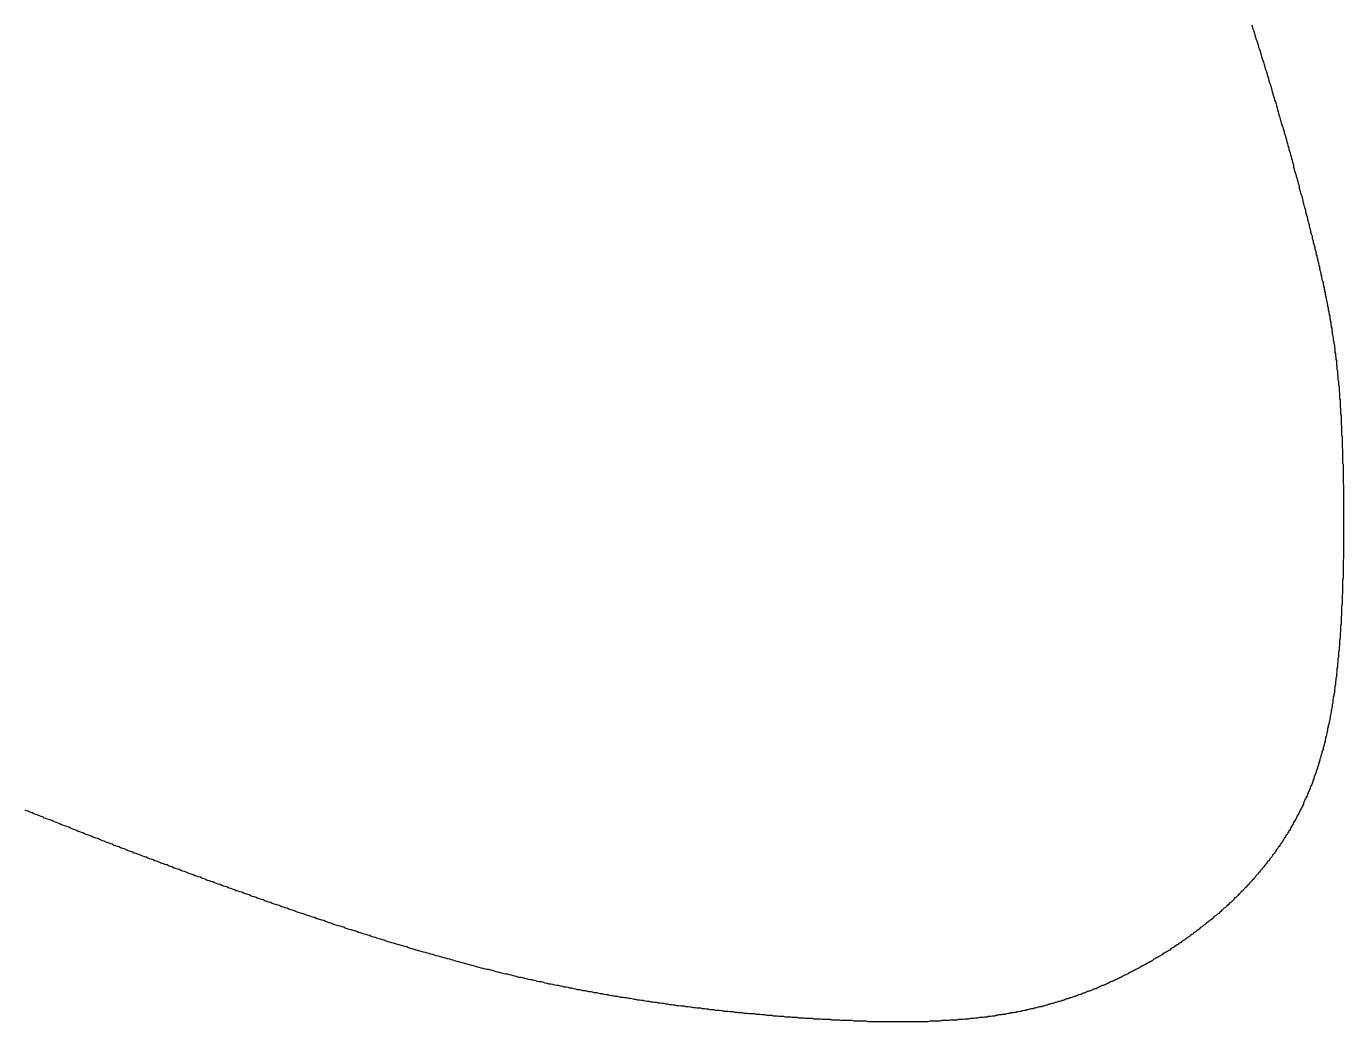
# Model space of a CAD drawing. Header units: millimetres. Extents: x 289 to 9778, y -894 to 6380.
# Drawn here: x 7164.23 to 7189.77, y -415.16 to -395.86 of the extents above; entities that cross this region are included whole.
import ezdxf

# ---------------------------------------------------------------- set-up
doc = ezdxf.new("R2010")
doc.units = ezdxf.units.MM

msp = doc.modelspace()

# ---------------------------------------------------------------- linework, layer by layer
msp.add_polyline3d([(7187.99, -395.833, 0), (7188, -395.873, 0), (7188.01, -395.913, 0), (7188.03, -395.953, 0), (7188.04, -395.993, 0), (7188.05, -396.033, 0), (7188.06, -396.073, 0), (7188.07, -396.103, 0), (7188.09, -396.143, 0), (7188.1, -396.183, 0), (7188.11, -396.223, 0), (7188.12, -396.263, 0), (7188.14, -396.303, 0), (7188.15, -396.343, 0), (7188.16, -396.373, 0), (7188.17, -396.413, 0), (7188.18, -396.453, 0), (7188.19, -396.493, 0), (7188.21, -396.533, 0), (7188.22, -396.573, 0), (7188.23, -396.603, 0), (7188.24, -396.643, 0), (7188.25, -396.683, 0), (7188.27, -396.723, 0), (7188.28, -396.763, 0), (7188.29, -396.803, 0), (7188.3, -396.833, 0), (7188.31, -396.873, 0), (7188.32, -396.913, 0), (7188.33, -396.953, 0), (7188.35, -396.993, 0), (7188.36, -397.023, 0), (7188.37, -397.063, 0), (7188.38, -397.103, 0), (7188.39, -397.143, 0), (7188.4, -397.173, 0), (7188.41, -397.213, 0), (7188.42, -397.253, 0), (7188.43, -397.293, 0), (7188.45, -397.323, 0), (7188.46, -397.363, 0), (7188.47, -397.403, 0), (7188.48, -397.443, 0), (7188.49, -397.473, 0), (7188.5, -397.513, 0), (7188.51, -397.553, 0), (7188.52, -397.593, 0), (7188.53, -397.623, 0), (7188.54, -397.663, 0), (7188.55, -397.703, 0), (7188.56, -397.733, 0), (7188.57, -397.773, 0), (7188.59, -397.813, 0), (7188.6, -397.843, 0), (7188.61, -397.883, 0), (7188.62, -397.923, 0), (7188.63, -397.953, 0), (7188.64, -397.993, 0), (7188.65, -398.023, 0), (7188.66, -398.063, 0), (7188.67, -398.103, 0), (7188.68, -398.133, 0), (7188.69, -398.173, 0), (7188.7, -398.203, 0), (7188.71, -398.243, 0), (7188.72, -398.283, 0), (7188.73, -398.313, 0), (7188.74, -398.353, 0), (7188.75, -398.383, 0), (7188.76, -398.423, 0), (7188.77, -398.453, 0), (7188.78, -398.493, 0), (7188.79, -398.523, 0), (7188.8, -398.563, 0), (7188.8, -398.593, 0), (7188.81, -398.633, 0), (7188.82, -398.663, 0), (7188.83, -398.693, 0), (7188.84, -398.733, 0), (7188.85, -398.763, 0), (7188.86, -398.803, 0), (7188.87, -398.833, 0), (7188.88, -398.863, 0), (7188.89, -398.903, 0), (7188.9, -398.933, 0), (7188.91, -398.973, 0), (7188.91, -399.003, 0), (7188.92, -399.033, 0), (7188.93, -399.073, 0), (7188.94, -399.103, 0), (7188.95, -399.133, 0), (7188.96, -399.163, 0), (7188.97, -399.203, 0), (7188.98, -399.233, 0), (7188.98, -399.263, 0), (7188.99, -399.293, 0), (7189, -399.333, 0), (7189.01, -399.363, 0), (7189.02, -399.393, 0), (7189.03, -399.423, 0), (7189.03, -399.453, 0), (7189.04, -399.483, 0), (7189.05, -399.523, 0), (7189.06, -399.553, 0), (7189.07, -399.583, 0), (7189.07, -399.613, 0), (7189.08, -399.643, 0), (7189.09, -399.673, 0), (7189.1, -399.703, 0), (7189.1, -399.733, 0), (7189.11, -399.763, 0), (7189.12, -399.793, 0), (7189.13, -399.823, 0), (7189.13, -399.853, 0), (7189.14, -399.883, 0), (7189.15, -399.913, 0), (7189.16, -399.943, 0), (7189.16, -399.973, 0), (7189.17, -400.003, 0), (7189.18, -400.023, 0), (7189.18, -400.053, 0), (7189.19, -400.083, 0), (7189.2, -400.113, 0), (7189.21, -400.143, 0), (7189.21, -400.173, 0), (7189.22, -400.193, 0), (7189.23, -400.223, 0), (7189.23, -400.253, 0), (7189.24, -400.283, 0), (7189.25, -400.303, 0), (7189.25, -400.333, 0), (7189.26, -400.363, 0), (7189.26, -400.383, 0), (7189.27, -400.413, 0), (7189.28, -400.443, 0), (7189.28, -400.463, 0), (7189.29, -400.493, 0), (7189.3, -400.523, 0), (7189.3, -400.543, 0), (7189.31, -400.573, 0), (7189.31, -400.593, 0), (7189.32, -400.623, 0), (7189.33, -400.653, 0), (7189.33, -400.673, 0), (7189.34, -400.703, 0), (7189.34, -400.723, 0), (7189.35, -400.753, 0), (7189.35, -400.773, 0), (7189.36, -400.803, 0), (7189.37, -400.823, 0), (7189.37, -400.853, 0), (7189.38, -400.873, 0), (7189.38, -400.903, 0), (7189.39, -400.923, 0), (7189.39, -400.953, 0), (7189.4, -400.973, 0), (7189.4, -401.003, 0), (7189.41, -401.023, 0), (7189.41, -401.053, 0), (7189.42, -401.073, 0), (7189.42, -401.093, 0), (7189.43, -401.123, 0), (7189.43, -401.143, 0), (7189.44, -401.173, 0), (7189.44, -401.193, 0), (7189.45, -401.213, 0), (7189.45, -401.243, 0), (7189.46, -401.263, 0), (7189.46, -401.293, 0), (7189.47, -401.313, 0), (7189.47, -401.333, 0), (7189.47, -401.363, 0), (7189.48, -401.383, 0), (7189.48, -401.403, 0), (7189.49, -401.433, 0), (7189.49, -401.453, 0), (7189.5, -401.473, 0), (7189.5, -401.503, 0), (7189.5, -401.523, 0), (7189.51, -401.543, 0), (7189.51, -401.573, 0), (7189.52, -401.593, 0), (7189.52, -401.623, 0), (7189.52, -401.643, 0), (7189.53, -401.663, 0), (7189.53, -401.693, 0), (7189.54, -401.713, 0), (7189.54, -401.733, 0), (7189.54, -401.763, 0), (7189.55, -401.783, 0), (7189.55, -401.803, 0), (7189.55, -401.833, 0), (7189.56, -401.853, 0), (7189.56, -401.873, 0), (7189.57, -401.903, 0), (7189.57, -401.923, 0), (7189.57, -401.943, 0), (7189.58, -401.973, 0), (7189.58, -401.993, 0), (7189.58, -402.013, 0), (7189.59, -402.043, 0), (7189.59, -402.063, 0), (7189.59, -402.083, 0), (7189.6, -402.113, 0), (7189.6, -402.133, 0), (7189.6, -402.153, 0), (7189.6, -402.183, 0), (7189.61, -402.203, 0), (7189.61, -402.233, 0), (7189.61, -402.253, 0), (7189.62, -402.273, 0), (7189.62, -402.303, 0), (7189.62, -402.323, 0), (7189.63, -402.343, 0), (7189.63, -402.373, 0), (7189.63, -402.393, 0), (7189.63, -402.423, 0), (7189.64, -402.443, 0), (7189.64, -402.473, 0), (7189.64, -402.493, 0), (7189.64, -402.513, 0), (7189.65, -402.543, 0), (7189.65, -402.563, 0), (7189.65, -402.593, 0), (7189.65, -402.613, 0), (7189.66, -402.643, 0), (7189.66, -402.663, 0), (7189.66, -402.693, 0), (7189.66, -402.713, 0), (7189.67, -402.743, 0), (7189.67, -402.763, 0), (7189.67, -402.793, 0), (7189.67, -402.813, 0), (7189.68, -402.843, 0), (7189.68, -402.873, 0), (7189.68, -402.893, 0), (7189.68, -402.923, 0), (7189.68, -402.943, 0), (7189.69, -402.973, 0), (7189.69, -403.003, 0), (7189.69, -403.023, 0), (7189.69, -403.053, 0), (7189.69, -403.083, 0), (7189.7, -403.103, 0), (7189.7, -403.133, 0), (7189.7, -403.163, 0), (7189.7, -403.183, 0), (7189.7, -403.213, 0), (7189.7, -403.243, 0), (7189.71, -403.263, 0), (7189.71, -403.293, 0), (7189.71, -403.323, 0), (7189.71, -403.353, 0), (7189.71, -403.383, 0), (7189.72, -403.403, 0), (7189.72, -403.433, 0), (7189.72, -403.463, 0), (7189.72, -403.493, 0), (7189.72, -403.523, 0), (7189.72, -403.553, 0), (7189.72, -403.583, 0), (7189.73, -403.613, 0), (7189.73, -403.643, 0), (7189.73, -403.663, 0), (7189.73, -403.693, 0), (7189.73, -403.723, 0), (7189.73, -403.753, 0), (7189.73, -403.783, 0), (7189.74, -403.823, 0), (7189.74, -403.853, 0), (7189.74, -403.883, 0), (7189.74, -403.913, 0), (7189.74, -403.943, 0), (7189.74, -403.973, 0), (7189.74, -404.003, 0), (7189.74, -404.033, 0), (7189.75, -404.063, 0), (7189.75, -404.103, 0), (7189.75, -404.133, 0), (7189.75, -404.163, 0), (7189.75, -404.193, 0), (7189.75, -404.223, 0), (7189.75, -404.263, 0), (7189.75, -404.293, 0), (7189.75, -404.323, 0), (7189.76, -404.353, 0), (7189.76, -404.393, 0), (7189.76, -404.423, 0), (7189.76, -404.453, 0), (7189.76, -404.493, 0), (7189.76, -404.523, 0), (7189.76, -404.553, 0), (7189.76, -404.593, 0), (7189.76, -404.623, 0), (7189.76, -404.653, 0), (7189.76, -404.693, 0), (7189.76, -404.723, 0), (7189.77, -404.763, 0), (7189.77, -404.793, 0), (7189.77, -404.823, 0), (7189.77, -404.863, 0), (7189.77, -404.893, 0), (7189.77, -404.933, 0), (7189.77, -404.963, 0), (7189.77, -405.003, 0), (7189.77, -405.033, 0), (7189.77, -405.073, 0), (7189.77, -405.103, 0), (7189.77, -405.143, 0), (7189.77, -405.173, 0), (7189.77, -405.213, 0), (7189.77, -405.243, 0), (7189.77, -405.283, 0), (7189.77, -405.313, 0), (7189.77, -405.353, 0), (7189.77, -405.383, 0), (7189.77, -405.423, 0), (7189.77, -405.453, 0), (7189.77, -405.493, 0), (7189.77, -405.523, 0), (7189.77, -405.563, 0), (7189.77, -405.603, 0), (7189.77, -405.633, 0), (7189.77, -405.673, 0), (7189.77, -405.703, 0), (7189.77, -405.743, 0), (7189.77, -405.773, 0), (7189.77, -405.813, 0), (7189.77, -405.853, 0), (7189.77, -405.883, 0), (7189.77, -405.923, 0), (7189.77, -405.953, 0), (7189.77, -405.993, 0), (7189.77, -406.033, 0), (7189.77, -406.063, 0), (7189.77, -406.103, 0), (7189.77, -406.133, 0), (7189.77, -406.173, 0), (7189.76, -406.213, 0), (7189.76, -406.243, 0), (7189.76, -406.283, 0), (7189.76, -406.313, 0), (7189.76, -406.353, 0), (7189.76, -406.393, 0), (7189.76, -406.423, 0), (7189.76, -406.463, 0), (7189.76, -406.493, 0), (7189.76, -406.533, 0), (7189.76, -406.563, 0), (7189.75, -406.603, 0), (7189.75, -406.643, 0), (7189.75, -406.673, 0), (7189.75, -406.713, 0), (7189.75, -406.743, 0), (7189.75, -406.783, 0), (7189.75, -406.823, 0), (7189.75, -406.853, 0), (7189.74, -406.893, 0), (7189.74, -406.923, 0), (7189.74, -406.963, 0), (7189.74, -406.993, 0), (7189.74, -407.033, 0), (7189.74, -407.063, 0), (7189.73, -407.103, 0), (7189.73, -407.133, 0), (7189.73, -407.173, 0), (7189.73, -407.203, 0), (7189.73, -407.243, 0), (7189.73, -407.273, 0), (7189.72, -407.313, 0), (7189.72, -407.343, 0), (7189.72, -407.383, 0), (7189.72, -407.413, 0), (7189.72, -407.453, 0), (7189.71, -407.483, 0), (7189.71, -407.523, 0), (7189.71, -407.553, 0), (7189.71, -407.593, 0), (7189.7, -407.623, 0), (7189.7, -407.653, 0), (7189.7, -407.693, 0), (7189.7, -407.723, 0), (7189.69, -407.763, 0), (7189.69, -407.793, 0), (7189.69, -407.823, 0), (7189.69, -407.863, 0), (7189.68, -407.893, 0), (7189.68, -407.923, 0), (7189.68, -407.963, 0), (7189.67, -407.993, 0), (7189.67, -408.023, 0), (7189.67, -408.063, 0), (7189.67, -408.093, 0), (7189.66, -408.123, 0), (7189.66, -408.153, 0), (7189.66, -408.193, 0), (7189.65, -408.223, 0), (7189.65, -408.253, 0), (7189.65, -408.283, 0), (7189.64, -408.323, 0), (7189.64, -408.353, 0), (7189.64, -408.383, 0), (7189.63, -408.413, 0), (7189.63, -408.443, 0), (7189.63, -408.473, 0), (7189.62, -408.503, 0), (7189.62, -408.533, 0), (7189.61, -408.573, 0), (7189.61, -408.603, 0), (7189.61, -408.633, 0), (7189.6, -408.663, 0), (7189.6, -408.693, 0), (7189.59, -408.723, 0), (7189.59, -408.753, 0), (7189.59, -408.783, 0), (7189.58, -408.813, 0), (7189.58, -408.843, 0), (7189.57, -408.863, 0), (7189.57, -408.893, 0), (7189.56, -408.923, 0), (7189.56, -408.953, 0), (7189.56, -408.983, 0), (7189.55, -409.013, 0), (7189.55, -409.043, 0), (7189.54, -409.073, 0), (7189.54, -409.093, 0), (7189.53, -409.123, 0), (7189.53, -409.153, 0), (7189.52, -409.183, 0), (7189.52, -409.203, 0), (7189.51, -409.233, 0), (7189.51, -409.263, 0), (7189.5, -409.293, 0), (7189.5, -409.313, 0), (7189.49, -409.343, 0), (7189.49, -409.373, 0), (7189.48, -409.393, 0), (7189.47, -409.423, 0), (7189.47, -409.453, 0), (7189.46, -409.473, 0), (7189.46, -409.503, 0), (7189.45, -409.533, 0), (7189.45, -409.553, 0), (7189.44, -409.583, 0), (7189.44, -409.603, 0), (7189.43, -409.633, 0), (7189.42, -409.653, 0), (7189.42, -409.683, 0), (7189.41, -409.703, 0), (7189.41, -409.733, 0), (7189.4, -409.753, 0), (7189.39, -409.783, 0), (7189.39, -409.803, 0), (7189.38, -409.833, 0), (7189.37, -409.853, 0), (7189.37, -409.883, 0), (7189.36, -409.903, 0), (7189.35, -409.933, 0), (7189.35, -409.953, 0), (7189.34, -409.973, 0), (7189.33, -410.003, 0), (7189.33, -410.023, 0), (7189.32, -410.043, 0), (7189.31, -410.073, 0), (7189.31, -410.093, 0), (7189.3, -410.113, 0), (7189.29, -410.143, 0), (7189.29, -410.163, 0), (7189.28, -410.183, 0), (7189.27, -410.213, 0), (7189.26, -410.233, 0), (7189.26, -410.253, 0), (7189.25, -410.273, 0), (7189.24, -410.303, 0), (7189.24, -410.323, 0), (7189.23, -410.343, 0), (7189.22, -410.363, 0), (7189.21, -410.383, 0), (7189.2, -410.413, 0), (7189.2, -410.433, 0), (7189.19, -410.453, 0), (7189.18, -410.473, 0), (7189.17, -410.493, 0), (7189.17, -410.513, 0), (7189.16, -410.543, 0), (7189.15, -410.563, 0), (7189.14, -410.583, 0), (7189.13, -410.603, 0), (7189.12, -410.623, 0), (7189.12, -410.643, 0), (7189.11, -410.663, 0), (7189.1, -410.683, 0), (7189.09, -410.703, 0), (7189.08, -410.723, 0), (7189.07, -410.743, 0), (7189.07, -410.763, 0), (7189.06, -410.783, 0), (7189.05, -410.803, 0), (7189.04, -410.823, 0), (7189.03, -410.843, 0), (7189.02, -410.863, 0), (7189.01, -410.883, 0), (7189, -410.903, 0), (7188.99, -410.923, 0), (7188.99, -410.943, 0), (7188.98, -410.963, 0), (7188.97, -410.983, 0), (7188.96, -411.003, 0), (7188.95, -411.023, 0), (7188.94, -411.043, 0), (7188.93, -411.063, 0), (7188.92, -411.083, 0), (7188.91, -411.103, 0), (7188.9, -411.123, 0), (7188.89, -411.143, 0), (7188.88, -411.153, 0), (7188.87, -411.173, 0), (7188.86, -411.193, 0), (7188.85, -411.213, 0), (7188.84, -411.233, 0), (7188.83, -411.253, 0), (7188.82, -411.273, 0), (7188.81, -411.283, 0), (7188.8, -411.303, 0), (7188.79, -411.323, 0), (7188.78, -411.343, 0), (7188.77, -411.363, 0), (7188.76, -411.373, 0), (7188.75, -411.393, 0), (7188.74, -411.413, 0), (7188.73, -411.433, 0), (7188.72, -411.453, 0), (7188.71, -411.463, 0), (7188.7, -411.483, 0), (7188.69, -411.503, 0), (7188.68, -411.523, 0), (7188.67, -411.533, 0), (7188.65, -411.553, 0), (7188.64, -411.573, 0), (7188.63, -411.593, 0), (7188.62, -411.603, 0), (7188.61, -411.623, 0), (7188.6, -411.643, 0), (7188.59, -411.653, 0), (7188.58, -411.673, 0), (7188.57, -411.693, 0), (7188.55, -411.713, 0), (7188.54, -411.723, 0), (7188.53, -411.743, 0), (7188.52, -411.763, 0), (7188.51, -411.773, 0), (7188.5, -411.793, 0), (7188.48, -411.813, 0), (7188.47, -411.823, 0), (7188.46, -411.843, 0), (7188.45, -411.863, 0), (7188.44, -411.873, 0), (7188.43, -411.893, 0), (7188.41, -411.913, 0), (7188.4, -411.923, 0), (7188.39, -411.943, 0), (7188.38, -411.963, 0), (7188.37, -411.973, 0), (7188.35, -411.993, 0), (7188.34, -412.003, 0), (7188.33, -412.023, 0), (7188.32, -412.043, 0), (7188.3, -412.053, 0), (7188.29, -412.073, 0), (7188.28, -412.083, 0), (7188.27, -412.103, 0), (7188.25, -412.123, 0), (7188.24, -412.133, 0), (7188.23, -412.153, 0), (7188.22, -412.163, 0), (7188.2, -412.183, 0), (7188.19, -412.203, 0), (7188.18, -412.213, 0), (7188.16, -412.233, 0), (7188.15, -412.243, 0), (7188.14, -412.263, 0), (7188.12, -412.273, 0), (7188.11, -412.293, 0), (7188.1, -412.303, 0), (7188.08, -412.323, 0), (7188.07, -412.333, 0), (7188.06, -412.353, 0), (7188.04, -412.373, 0), (7188.03, -412.383, 0), (7188.02, -412.403, 0), (7188, -412.413, 0), (7187.99, -412.433, 0), (7187.98, -412.443, 0), (7187.96, -412.463, 0), (7187.95, -412.473, 0), (7187.94, -412.493, 0), (7187.92, -412.503, 0), (7187.91, -412.523, 0), (7187.89, -412.533, 0), (7187.88, -412.553, 0), (7187.87, -412.563, 0), (7187.85, -412.583, 0), (7187.84, -412.593, 0), (7187.82, -412.613, 0), (7187.81, -412.623, 0), (7187.79, -412.633, 0), (7187.78, -412.653, 0), (7187.77, -412.663, 0), (7187.75, -412.683, 0), (7187.74, -412.693, 0), (7187.72, -412.713, 0), (7187.71, -412.723, 0), (7187.69, -412.743, 0), (7187.68, -412.753, 0), (7187.66, -412.763, 0), (7187.65, -412.783, 0), (7187.64, -412.793, 0), (7187.62, -412.813, 0), (7187.61, -412.823, 0), (7187.59, -412.843, 0), (7187.58, -412.853, 0), (7187.56, -412.863, 0), (7187.55, -412.883, 0), (7187.53, -412.893, 0), (7187.52, -412.913, 0), (7187.5, -412.923, 0), (7187.49, -412.933, 0), (7187.47, -412.953, 0), (7187.45, -412.963, 0), (7187.44, -412.973, 0), (7187.42, -412.993, 0), (7187.41, -413.003, 0), (7187.39, -413.023, 0), (7187.38, -413.033, 0), (7187.36, -413.043, 0), (7187.35, -413.063, 0), (7187.33, -413.073, 0), (7187.32, -413.083, 0), (7187.3, -413.103, 0), (7187.28, -413.113, 0), (7187.27, -413.123, 0), (7187.25, -413.143, 0), (7187.24, -413.153, 0), (7187.22, -413.163, 0), (7187.21, -413.183, 0), (7187.19, -413.193, 0), (7187.17, -413.203, 0), (7187.16, -413.213, 0), (7187.14, -413.233, 0), (7187.12, -413.243, 0), (7187.11, -413.253, 0), (7187.09, -413.273, 0), (7187.08, -413.283, 0), (7187.06, -413.293, 0), (7187.04, -413.313, 0), (7187.03, -413.323, 0), (7187.01, -413.333, 0), (7186.99, -413.343, 0), (7186.98, -413.363, 0), (7186.96, -413.373, 0), (7186.95, -413.383, 0), (7186.93, -413.393, 0), (7186.91, -413.413, 0), (7186.9, -413.423, 0), (7186.88, -413.433, 0), (7186.86, -413.443, 0), (7186.85, -413.463, 0), (7186.83, -413.473, 0), (7186.81, -413.483, 0), (7186.8, -413.493, 0), (7186.78, -413.513, 0), (7186.76, -413.523, 0), (7186.74, -413.533, 0), (7186.73, -413.543, 0), (7186.71, -413.553, 0), (7186.69, -413.573, 0), (7186.68, -413.583, 0), (7186.66, -413.593, 0), (7186.64, -413.603, 0), (7186.63, -413.613, 0), (7186.61, -413.633, 0), (7186.59, -413.643, 0), (7186.57, -413.653, 0), (7186.56, -413.663, 0), (7186.54, -413.673, 0), (7186.52, -413.683, 0), (7186.5, -413.703, 0), (7186.49, -413.713, 0), (7186.47, -413.723, 0), (7186.45, -413.733, 0), (7186.43, -413.743, 0), (7186.42, -413.753, 0), (7186.4, -413.773, 0), (7186.38, -413.783, 0), (7186.36, -413.793, 0), (7186.35, -413.803, 0), (7186.33, -413.813, 0), (7186.31, -413.823, 0), (7186.29, -413.833, 0), (7186.27, -413.843, 0), (7186.26, -413.863, 0), (7186.24, -413.873, 0), (7186.22, -413.883, 0), (7186.2, -413.893, 0), (7186.18, -413.903, 0), (7186.17, -413.913, 0), (7186.15, -413.923, 0), (7186.13, -413.933, 0), (7186.11, -413.943, 0), (7186.09, -413.953, 0), (7186.07, -413.973, 0), (7186.06, -413.983, 0), (7186.04, -413.993, 0), (7186.02, -414.003, 0), (7186, -414.013, 0), (7185.98, -414.023, 0), (7185.96, -414.033, 0), (7185.95, -414.043, 0), (7185.93, -414.053, 0), (7185.91, -414.063, 0), (7185.89, -414.073, 0), (7185.87, -414.083, 0), (7185.85, -414.093, 0), (7185.83, -414.103, 0), (7185.81, -414.113, 0), (7185.8, -414.123, 0), (7185.78, -414.133, 0), (7185.76, -414.143, 0), (7185.74, -414.153, 0), (7185.72, -414.163, 0), (7185.7, -414.173, 0), (7185.68, -414.183, 0), (7185.66, -414.193, 0), (7185.64, -414.203, 0), (7185.62, -414.213, 0), (7185.6, -414.223, 0), (7185.59, -414.233, 0), (7185.57, -414.243, 0), (7185.55, -414.253, 0), (7185.53, -414.263, 0), (7185.51, -414.273, 0), (7185.49, -414.283, 0), (7185.47, -414.293, 0), (7185.45, -414.303, 0), (7185.43, -414.313, 0), (7185.41, -414.323, 0), (7185.39, -414.333, 0), (7185.37, -414.343, 0), (7185.35, -414.353, 0), (7185.33, -414.363, 0), (7185.31, -414.373, 0), (7185.29, -414.383, 0), (7185.27, -414.383, 0), (7185.25, -414.393, 0), (7185.23, -414.403, 0), (7185.21, -414.413, 0), (7185.19, -414.423, 0), (7185.17, -414.433, 0), (7185.15, -414.443, 0), (7185.13, -414.453, 0), (7185.11, -414.463, 0), (7185.09, -414.463, 0), (7185.07, -414.473, 0), (7185.05, -414.483, 0), (7185.03, -414.493, 0), (7185.01, -414.503, 0), (7184.99, -414.513, 0), (7184.97, -414.523, 0), (7184.95, -414.523, 0), (7184.93, -414.533, 0), (7184.91, -414.543, 0), (7184.89, -414.553, 0), (7184.86, -414.563, 0), (7184.84, -414.573, 0), (7184.82, -414.573, 0), (7184.8, -414.583, 0), (7184.78, -414.593, 0), (7184.76, -414.603, 0), (7184.74, -414.613, 0), (7184.72, -414.613, 0), (7184.7, -414.623, 0), (7184.68, -414.633, 0), (7184.65, -414.643, 0), (7184.63, -414.643, 0), (7184.61, -414.653, 0), (7184.59, -414.663, 0), (7184.57, -414.673, 0), (7184.55, -414.673, 0), (7184.53, -414.683, 0), (7184.5, -414.693, 0), (7184.48, -414.703, 0), (7184.46, -414.703, 0), (7184.44, -414.713, 0), (7184.42, -414.723, 0), (7184.4, -414.723, 0), (7184.37, -414.733, 0), (7184.35, -414.743, 0), (7184.33, -414.753, 0), (7184.31, -414.753, 0), (7184.29, -414.763, 0), (7184.27, -414.773, 0), (7184.24, -414.773, 0), (7184.22, -414.783, 0), (7184.2, -414.793, 0), (7184.18, -414.793, 0), (7184.15, -414.803, 0), (7184.13, -414.813, 0), (7184.11, -414.813, 0), (7184.09, -414.823, 0), (7184.06, -414.823, 0), (7184.04, -414.833, 0), (7184.02, -414.843, 0), (7184, -414.843, 0), (7183.97, -414.853, 0), (7183.95, -414.863, 0), (7183.93, -414.863, 0), (7183.91, -414.873, 0), (7183.88, -414.873, 0), (7183.86, -414.883, 0), (7183.84, -414.883, 0), (7183.81, -414.893, 0), (7183.79, -414.903, 0), (7183.77, -414.903, 0), (7183.75, -414.913, 0), (7183.72, -414.913, 0), (7183.7, -414.923, 0), (7183.68, -414.923, 0), (7183.65, -414.933, 0), (7183.63, -414.933, 0), (7183.61, -414.943, 0), (7183.58, -414.943, 0), (7183.56, -414.953, 0), (7183.54, -414.953, 0), (7183.51, -414.963, 0), (7183.49, -414.963, 0), (7183.46, -414.973, 0), (7183.44, -414.973, 0), (7183.42, -414.983, 0), (7183.39, -414.983, 0), (7183.37, -414.993, 0), (7183.35, -414.993, 0), (7183.32, -414.993, 0), (7183.3, -415.003, 0), (7183.27, -415.003, 0), (7183.25, -415.013, 0), (7183.23, -415.013, 0), (7183.2, -415.023, 0), (7183.18, -415.023, 0), (7183.15, -415.023, 0), (7183.13, -415.033, 0), (7183.1, -415.033, 0), (7183.08, -415.033, 0), (7183.05, -415.043, 0), (7183.03, -415.043, 0), (7183.01, -415.053, 0), (7182.98, -415.053, 0), (7182.96, -415.053, 0), (7182.93, -415.063, 0), (7182.91, -415.063, 0), (7182.88, -415.063, 0), (7182.86, -415.073, 0), (7182.83, -415.073, 0), (7182.81, -415.073, 0), (7182.78, -415.083, 0), (7182.76, -415.083, 0), (7182.73, -415.083, 0), (7182.71, -415.083, 0), (7182.68, -415.093, 0), (7182.66, -415.093, 0), (7182.63, -415.093, 0), (7182.61, -415.103, 0), (7182.58, -415.103, 0), (7182.55, -415.103, 0), (7182.53, -415.103, 0), (7182.5, -415.113, 0), (7182.48, -415.113, 0), (7182.45, -415.113, 0), (7182.43, -415.113, 0), (7182.4, -415.123, 0), (7182.37, -415.123, 0), (7182.35, -415.123, 0), (7182.32, -415.123, 0), (7182.3, -415.123, 0), (7182.27, -415.133, 0), (7182.24, -415.133, 0), (7182.22, -415.133, 0), (7182.19, -415.133, 0), (7182.17, -415.133, 0), (7182.14, -415.133, 0), (7182.11, -415.143, 0), (7182.09, -415.143, 0), (7182.06, -415.143, 0), (7182.03, -415.143, 0), (7182.01, -415.143, 0), (7181.98, -415.143, 0), (7181.95, -415.153, 0), (7181.93, -415.153, 0), (7181.9, -415.153, 0), (7181.87, -415.153, 0), (7181.85, -415.153, 0), (7181.82, -415.153, 0), (7181.79, -415.153, 0), (7181.77, -415.153, 0), (7181.74, -415.153, 0), (7181.71, -415.163, 0), (7181.68, -415.163, 0), (7181.66, -415.163, 0), (7181.63, -415.163, 0), (7181.6, -415.163, 0), (7181.57, -415.163, 0), (7181.55, -415.163, 0), (7181.52, -415.163, 0), (7181.49, -415.163, 0), (7181.46, -415.163, 0), (7181.44, -415.163, 0), (7181.41, -415.163, 0), (7181.38, -415.163, 0), (7181.35, -415.163, 0), (7181.32, -415.163, 0), (7181.3, -415.163, 0), (7181.27, -415.163, 0), (7181.24, -415.163, 0), (7181.21, -415.163, 0), (7181.18, -415.163, 0), (7181.15, -415.163, 0), (7181.13, -415.163, 0), (7181.1, -415.163, 0), (7181.07, -415.163, 0), (7181.04, -415.163, 0), (7181.01, -415.163, 0), (7180.98, -415.163, 0), (7180.95, -415.163, 0), (7180.93, -415.163, 0), (7180.9, -415.163, 0), (7180.87, -415.163, 0), (7180.84, -415.163, 0), (7180.81, -415.163, 0), (7180.78, -415.163, 0), (7180.75, -415.163, 0), (7180.72, -415.163, 0), (7180.69, -415.163, 0), (7180.66, -415.163, 0), (7180.63, -415.163, 0), (7180.61, -415.163, 0), (7180.58, -415.163, 0), (7180.55, -415.163, 0), (7180.52, -415.153, 0), (7180.49, -415.153, 0), (7180.46, -415.153, 0), (7180.43, -415.153, 0), (7180.4, -415.153, 0), (7180.37, -415.153, 0), (7180.34, -415.153, 0), (7180.31, -415.153, 0), (7180.28, -415.153, 0), (7180.25, -415.143, 0), (7180.22, -415.143, 0), (7180.19, -415.143, 0), (7180.16, -415.143, 0), (7180.13, -415.143, 0), (7180.09, -415.143, 0), (7180.06, -415.143, 0), (7180.03, -415.143, 0), (7180, -415.133, 0), (7179.97, -415.133, 0), (7179.94, -415.133, 0), (7179.91, -415.133, 0), (7179.88, -415.133, 0), (7179.85, -415.133, 0), (7179.82, -415.123, 0), (7179.79, -415.123, 0), (7179.75, -415.123, 0), (7179.72, -415.123, 0), (7179.69, -415.123, 0), (7179.66, -415.123, 0), (7179.63, -415.113, 0), (7179.6, -415.113, 0), (7179.57, -415.113, 0), (7179.53, -415.113, 0), (7179.5, -415.113, 0), (7179.47, -415.103, 0), (7179.44, -415.103, 0), (7179.41, -415.103, 0), (7179.37, -415.103, 0), (7179.34, -415.103, 0), (7179.31, -415.093, 0), (7179.28, -415.093, 0), (7179.25, -415.093, 0), (7179.21, -415.093, 0), (7179.18, -415.083, 0), (7179.15, -415.083, 0), (7179.12, -415.083, 0), (7179.08, -415.083, 0), (7179.05, -415.073, 0), (7179.02, -415.073, 0), (7178.99, -415.073, 0), (7178.95, -415.073, 0), (7178.92, -415.063, 0), (7178.89, -415.063, 0), (7178.85, -415.063, 0), (7178.82, -415.063, 0), (7178.79, -415.053, 0), (7178.75, -415.053, 0), (7178.72, -415.053, 0), (7178.69, -415.043, 0), (7178.65, -415.043, 0), (7178.62, -415.043, 0), (7178.59, -415.043, 0), (7178.55, -415.033, 0), (7178.52, -415.033, 0), (7178.49, -415.033, 0), (7178.45, -415.023, 0), (7178.42, -415.023, 0), (7178.38, -415.023, 0), (7178.35, -415.013, 0), (7178.32, -415.013, 0), (7178.28, -415.013, 0), (7178.25, -415.013, 0), (7178.21, -415.003, 0), (7178.18, -415.003, 0), (7178.15, -415.003, 0), (7178.11, -414.993, 0), (7178.08, -414.993, 0), (7178.04, -414.993, 0), (7178.01, -414.983, 0), (7177.97, -414.983, 0), (7177.94, -414.973, 0), (7177.9, -414.973, 0), (7177.87, -414.973, 0), (7177.83, -414.963, 0), (7177.8, -414.963, 0), (7177.77, -414.963, 0), (7177.73, -414.953, 0), (7177.7, -414.953, 0), (7177.66, -414.943, 0), (7177.63, -414.943, 0), (7177.59, -414.943, 0), (7177.56, -414.933, 0), (7177.52, -414.933, 0), (7177.49, -414.933, 0), (7177.45, -414.923, 0), (7177.41, -414.923, 0), (7177.38, -414.913, 0), (7177.34, -414.913, 0), (7177.31, -414.903, 0), (7177.27, -414.903, 0), (7177.24, -414.903, 0), (7177.2, -414.893, 0), (7177.17, -414.893, 0), (7177.13, -414.883, 0), (7177.1, -414.883, 0), (7177.06, -414.873, 0), (7177.02, -414.873, 0), (7176.99, -414.863, 0), (7176.95, -414.863, 0), (7176.92, -414.863, 0), (7176.88, -414.853, 0), (7176.85, -414.853, 0), (7176.81, -414.843, 0), (7176.77, -414.843, 0), (7176.74, -414.833, 0), (7176.7, -414.833, 0), (7176.67, -414.823, 0), (7176.63, -414.823, 0), (7176.6, -414.813, 0), (7176.56, -414.813, 0), (7176.52, -414.803, 0), (7176.49, -414.803, 0), (7176.45, -414.793, 0), (7176.41, -414.793, 0), (7176.38, -414.783, 0), (7176.34, -414.783, 0), (7176.31, -414.773, 0), (7176.27, -414.773, 0), (7176.23, -414.763, 0), (7176.2, -414.753, 0), (7176.16, -414.753, 0), (7176.12, -414.743, 0), (7176.09, -414.743, 0), (7176.05, -414.733, 0), (7176.02, -414.733, 0), (7175.98, -414.723, 0), (7175.94, -414.713, 0), (7175.91, -414.713, 0), (7175.87, -414.703, 0), (7175.83, -414.703, 0), (7175.8, -414.693, 0), (7175.76, -414.693, 0), (7175.72, -414.683, 0), (7175.69, -414.673, 0), (7175.65, -414.673, 0), (7175.61, -414.663, 0), (7175.58, -414.663, 0), (7175.54, -414.653, 0), (7175.51, -414.643, 0), (7175.47, -414.643, 0), (7175.43, -414.633, 0), (7175.4, -414.623, 0), (7175.36, -414.623, 0), (7175.32, -414.613, 0), (7175.29, -414.603, 0), (7175.25, -414.603, 0), (7175.21, -414.593, 0), (7175.18, -414.583, 0), (7175.14, -414.583, 0), (7175.1, -414.573, 0), (7175.07, -414.563, 0), (7175.03, -414.563, 0), (7174.99, -414.553, 0), (7174.96, -414.543, 0), (7174.92, -414.543, 0), (7174.88, -414.533, 0), (7174.85, -414.523, 0), (7174.81, -414.513, 0), (7174.77, -414.513, 0), (7174.74, -414.503, 0), (7174.7, -414.493, 0), (7174.66, -414.493, 0), (7174.63, -414.483, 0), (7174.59, -414.473, 0), (7174.55, -414.463, 0), (7174.52, -414.463, 0), (7174.48, -414.453, 0), (7174.44, -414.443, 0), (7174.4, -414.433, 0), (7174.37, -414.433, 0), (7174.33, -414.423, 0), (7174.29, -414.413, 0), (7174.26, -414.403, 0), (7174.22, -414.393, 0), (7174.18, -414.393, 0), (7174.15, -414.383, 0), (7174.11, -414.373, 0), (7174.08, -414.363, 0), (7174.04, -414.353, 0), (7174, -414.353, 0), (7173.97, -414.343, 0), (7173.93, -414.333, 0), (7173.89, -414.323, 0), (7173.86, -414.313, 0), (7173.82, -414.303, 0), (7173.78, -414.303, 0), (7173.75, -414.293, 0), (7173.71, -414.283, 0), (7173.67, -414.273, 0), (7173.64, -414.263, 0), (7173.6, -414.253, 0), (7173.56, -414.243, 0), (7173.53, -414.243, 0), (7173.49, -414.233, 0), (7173.45, -414.223, 0), (7173.42, -414.213, 0), (7173.38, -414.203, 0), (7173.34, -414.193, 0), (7173.31, -414.183, 0), (7173.27, -414.173, 0), (7173.24, -414.163, 0), (7173.2, -414.153, 0), (7173.16, -414.153, 0), (7173.13, -414.143, 0), (7173.09, -414.133, 0), (7173.05, -414.123, 0), (7173.02, -414.113, 0), (7172.98, -414.103, 0), (7172.94, -414.093, 0), (7172.91, -414.083, 0), (7172.87, -414.073, 0), (7172.83, -414.063, 0), (7172.8, -414.053, 0), (7172.76, -414.043, 0), (7172.73, -414.033, 0), (7172.69, -414.023, 0), (7172.65, -414.013, 0), (7172.62, -414.003, 0), (7172.58, -413.993, 0), (7172.54, -413.983, 0), (7172.51, -413.973, 0), (7172.47, -413.963, 0), (7172.44, -413.953, 0), (7172.4, -413.943, 0), (7172.36, -413.933, 0), (7172.33, -413.923, 0), (7172.29, -413.913, 0), (7172.26, -413.903, 0), (7172.22, -413.893, 0), (7172.18, -413.883, 0), (7172.15, -413.873, 0), (7172.11, -413.863, 0), (7172.07, -413.853, 0), (7172.04, -413.843, 0), (7172, -413.833, 0), (7171.97, -413.823, 0), (7171.93, -413.813, 0), (7171.89, -413.803, 0), (7171.86, -413.793, 0), (7171.82, -413.783, 0), (7171.79, -413.773, 0), (7171.75, -413.763, 0), (7171.71, -413.753, 0), (7171.68, -413.743, 0), (7171.64, -413.733, 0), (7171.61, -413.713, 0), (7171.57, -413.703, 0), (7171.53, -413.693, 0), (7171.5, -413.683, 0), (7171.46, -413.673, 0), (7171.43, -413.663, 0), (7171.39, -413.653, 0), (7171.35, -413.643, 0), (7171.32, -413.633, 0), (7171.28, -413.623, 0), (7171.25, -413.613, 0), (7171.21, -413.603, 0), (7171.17, -413.583, 0), (7171.14, -413.573, 0), (7171.1, -413.563, 0), (7171.07, -413.553, 0), (7171.03, -413.543, 0), (7171, -413.533, 0), (7170.96, -413.523, 0), (7170.92, -413.513, 0), (7170.89, -413.493, 0), (7170.85, -413.483, 0), (7170.82, -413.473, 0), (7170.78, -413.463, 0), (7170.74, -413.453, 0), (7170.71, -413.443, 0), (7170.67, -413.433, 0), (7170.64, -413.413, 0), (7170.6, -413.403, 0), (7170.57, -413.393, 0), (7170.53, -413.383, 0), (7170.49, -413.373, 0), (7170.46, -413.363, 0), (7170.42, -413.353, 0), (7170.39, -413.333, 0), (7170.35, -413.323, 0), (7170.32, -413.313, 0), (7170.28, -413.303, 0), (7170.24, -413.293, 0), (7170.21, -413.283, 0), (7170.17, -413.263, 0), (7170.14, -413.253, 0), (7170.1, -413.243, 0), (7170.07, -413.233, 0), (7170.03, -413.223, 0), (7170, -413.203, 0), (7169.96, -413.193, 0), (7169.92, -413.183, 0), (7169.89, -413.173, 0), (7169.85, -413.163, 0), (7169.82, -413.143, 0), (7169.78, -413.133, 0), (7169.75, -413.123, 0), (7169.71, -413.113, 0), (7169.68, -413.103, 0), (7169.64, -413.083, 0), (7169.6, -413.073, 0), (7169.57, -413.063, 0), (7169.53, -413.053, 0), (7169.5, -413.043, 0), (7169.46, -413.023, 0), (7169.43, -413.013, 0), (7169.39, -413.003, 0), (7169.36, -412.993, 0), (7169.32, -412.983, 0), (7169.29, -412.963, 0), (7169.25, -412.953, 0), (7169.22, -412.943, 0), (7169.18, -412.933, 0), (7169.14, -412.913, 0), (7169.11, -412.903, 0), (7169.07, -412.893, 0), (7169.04, -412.883, 0), (7169, -412.873, 0), (7168.97, -412.853, 0), (7168.93, -412.843, 0), (7168.9, -412.833, 0), (7168.86, -412.823, 0), (7168.83, -412.803, 0), (7168.79, -412.793, 0), (7168.76, -412.783, 0), (7168.72, -412.773, 0), (7168.69, -412.753, 0), (7168.65, -412.743, 0), (7168.62, -412.733, 0), (7168.58, -412.723, 0), (7168.55, -412.703, 0), (7168.51, -412.693, 0), (7168.48, -412.683, 0), (7168.44, -412.673, 0), (7168.41, -412.653, 0), (7168.37, -412.643, 0), (7168.34, -412.633, 0), (7168.3, -412.623, 0), (7168.27, -412.603, 0), (7168.23, -412.593, 0), (7168.2, -412.583, 0), (7168.16, -412.573, 0), (7168.13, -412.553, 0), (7168.09, -412.543, 0), (7168.06, -412.533, 0), (7168.02, -412.523, 0), (7167.99, -412.503, 0), (7167.95, -412.493, 0), (7167.92, -412.483, 0), (7167.88, -412.473, 0), (7167.85, -412.453, 0), (7167.81, -412.443, 0), (7167.78, -412.433, 0), (7167.74, -412.423, 0), (7167.71, -412.403, 0), (7167.68, -412.393, 0), (7167.64, -412.383, 0), (7167.61, -412.363, 0), (7167.57, -412.353, 0), (7167.54, -412.343, 0), (7167.5, -412.333, 0), (7167.47, -412.313, 0), (7167.43, -412.303, 0), (7167.4, -412.293, 0), (7167.37, -412.283, 0), (7167.33, -412.263, 0), (7167.3, -412.253, 0), (7167.26, -412.243, 0), (7167.23, -412.233, 0), (7167.2, -412.213, 0), (7167.16, -412.203, 0), (7167.13, -412.193, 0), (7167.09, -412.183, 0), (7167.06, -412.163, 0), (7167.03, -412.153, 0), (7166.99, -412.143, 0), (7166.96, -412.123, 0), (7166.92, -412.113, 0), (7166.89, -412.103, 0), (7166.86, -412.093, 0), (7166.82, -412.073, 0), (7166.79, -412.063, 0), (7166.76, -412.053, 0), (7166.72, -412.043, 0), (7166.69, -412.023, 0), (7166.66, -412.013, 0), (7166.62, -412.003, 0), (7166.59, -411.993, 0), (7166.56, -411.973, 0), (7166.52, -411.963, 0), (7166.49, -411.953, 0), (7166.46, -411.943, 0), (7166.42, -411.923, 0), (7166.39, -411.913, 0), (7166.36, -411.903, 0), (7166.32, -411.893, 0), (7166.29, -411.873, 0), (7166.26, -411.863, 0), (7166.23, -411.853, 0), (7166.19, -411.843, 0), (7166.16, -411.823, 0), (7166.13, -411.813, 0), (7166.1, -411.803, 0), (7166.06, -411.793, 0), (7166.03, -411.773, 0), (7166, -411.763, 0), (7165.97, -411.753, 0), (7165.93, -411.743, 0), (7165.9, -411.723, 0), (7165.87, -411.713, 0), (7165.84, -411.703, 0), (7165.81, -411.693, 0), (7165.77, -411.673, 0), (7165.74, -411.663, 0), (7165.71, -411.653, 0), (7165.68, -411.643, 0), (7165.65, -411.633, 0), (7165.62, -411.613, 0), (7165.58, -411.603, 0), (7165.55, -411.593, 0), (7165.52, -411.583, 0), (7165.49, -411.563, 0), (7165.46, -411.553, 0), (7165.43, -411.543, 0), (7165.4, -411.533, 0), (7165.36, -411.523, 0), (7165.33, -411.503, 0), (7165.3, -411.493, 0), (7165.27, -411.483, 0), (7165.24, -411.473, 0), (7165.21, -411.453, 0), (7165.18, -411.443, 0), (7165.15, -411.433, 0), (7165.12, -411.423, 0), (7165.09, -411.413, 0), (7165.06, -411.393, 0), (7165.03, -411.383, 0), (7165, -411.373, 0), (7164.97, -411.363, 0), (7164.94, -411.353, 0), (7164.91, -411.343, 0), (7164.88, -411.323, 0), (7164.85, -411.313, 0), (7164.82, -411.303, 0), (7164.79, -411.293, 0), (7164.76, -411.283, 0), (7164.73, -411.263, 0), (7164.7, -411.253, 0), (7164.67, -411.243, 0), (7164.64, -411.233, 0), (7164.61, -411.223, 0), (7164.58, -411.213, 0), (7164.55, -411.193, 0), (7164.52, -411.183, 0), (7164.49, -411.173, 0), (7164.47, -411.163, 0), (7164.44, -411.153, 0), (7164.41, -411.143, 0), (7164.38, -411.133, 0), (7164.35, -411.113, 0), (7164.32, -411.103, 0), (7164.29, -411.093, 0), (7164.27, -411.083, 0), (7164.24, -411.073, 0), (7164.21, -411.063, 0)])

doc.saveas('drawing.dxf')
